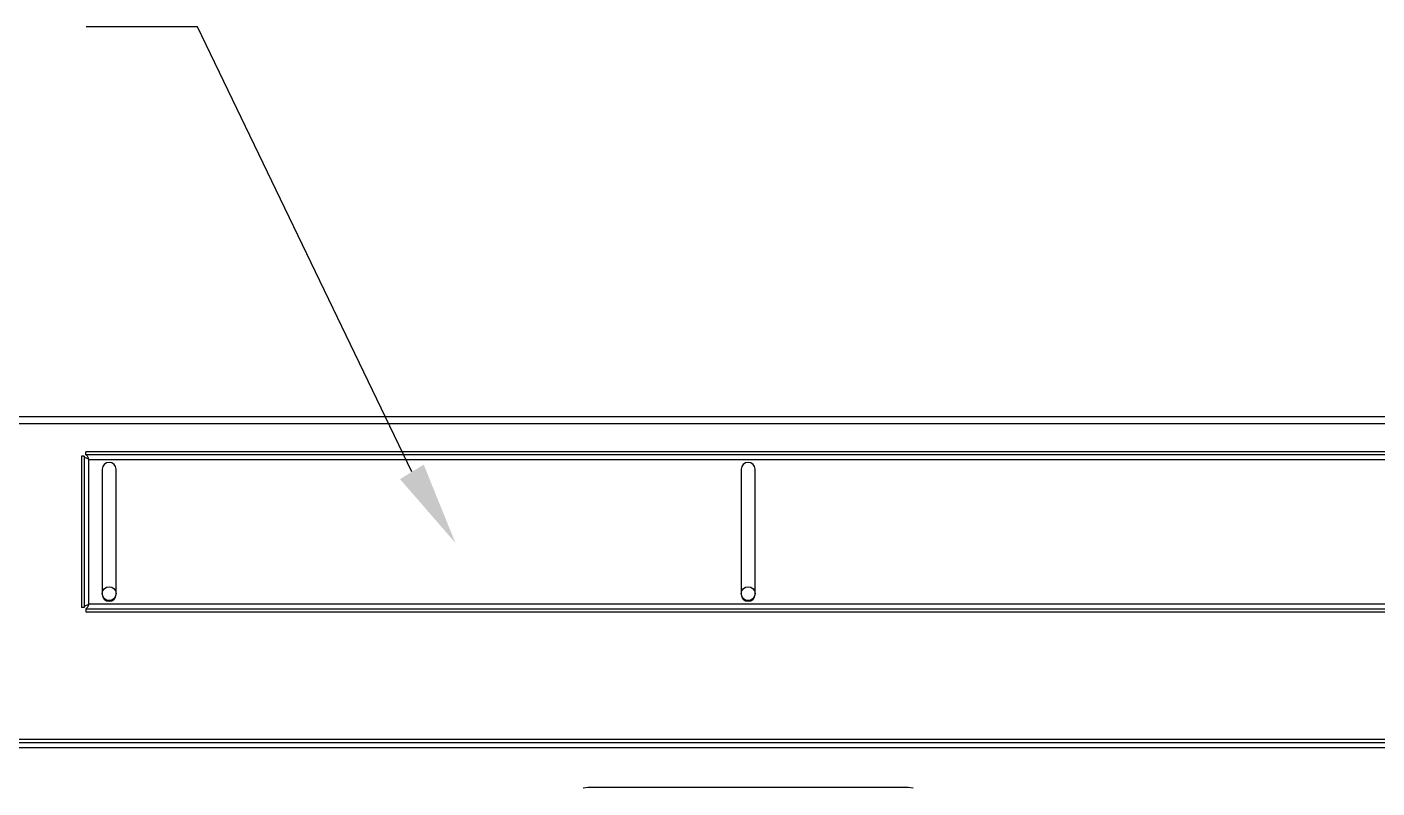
# Model space of a CAD drawing. Header units: inches. Extents: x 908 to 1218, y 494 to 690.
# Drawn here: x 967.12 to 991.42, y 575.19 to 588.89 of the extents above; entities that cross this region are included whole.
import ezdxf

# ---------------------------------------------------------------- set-up
doc = ezdxf.new("R2010")
doc.units = ezdxf.units.IN
doc.header["$MEASUREMENT"] = 0

msp = doc.modelspace()

# ---------------------------------------------------------------- linework, layer by layer
at = {"linetype": 'Continuous', "lineweight": 25}
for p, q in [((970.1878, 588.888), (968.1878, 588.888)), ((968.1878, 588.888), (968.1878, 588.888)), ((960.5984, 581.8793), (1079.5984, 581.8793)), ((1079.5984, 581.7463), (960.5984, 581.7463)), ((968.0984, 581.1601), (968.0984, 578.4408)), ((968.1484, 581.1601), (968.0984, 581.1601)), ((968.1484, 581.1601), (968.1484, 578.4408)), ((968.1763, 581.188), (968.1763, 581.238)), ((992.0206, 581.238), (968.1763, 581.238)), ((992.0206, 581.188), (968.1763, 581.188)), ((968.2314, 581.105), (991.9654, 581.105)), ((968.2314, 578.496), (968.2314, 581.105)), ((968.4734, 580.9255), (968.4734, 578.6755)), ((968.7234, 578.6755), (968.7234, 580.9255)), ((979.9734, 580.9255), (979.9734, 578.6755)), ((980.2234, 578.6755), (980.2234, 580.9255)), ((991.9654, 578.496), (968.2314, 578.496)), ((968.1484, 578.4408), (968.0984, 578.4408)), ((968.1763, 578.413), (968.1763, 578.363)), ((968.1763, 578.413), (992.0206, 578.413)), ((968.1763, 578.363), (992.0206, 578.363)), ((993.6911, 576.0632), (966.6853, 576.0632)), ((993.6911, 576.0002), (966.6853, 576.0002)), ((966.7612, 575.9172), (993.6152, 575.9172)), ((977.2209, 575.1995), (977.1305, 575.189)), ((982.976, 575.1995), (977.2209, 575.1995)), ((983.0664, 575.189), (982.976, 575.1995))]:
    msp.add_line(p, q, dxfattribs=at)
msp.add_lwpolyline([(974.0466, 580.8793), (970.1878, 588.888)], dxfattribs=at)
for centre in [(968.5984, 578.6882), (980.0984, 578.6882)]:
    msp.add_circle(centre, 0.125, dxfattribs=at)
for centre, start, end in [((968.5984, 580.9255), 0, 180), ((980.0984, 580.9255), 0, 180), ((968.5984, 578.6755), 180, 0), ((980.0984, 578.6755), 180, 0)]:
    msp.add_arc(centre, 0.125, start, end, dxfattribs=at)
for points, knots in [([(968.2314, 581.105), (968.2213, 581.1093), (968.201, 581.1178), (968.1746, 581.1307), (968.1559, 581.1436), (968.149, 581.1534), (968.1485, 581.1589), (968.1484, 581.1601)], [0, 0, 0, 0, 0.23320412, 0.4664972, 0.69976316, 0.93304216, 1, 1, 1, 1]), ([(968.1763, 581.188), (968.1806, 581.1869), (968.1892, 581.1847), (968.202, 581.1679), (968.2149, 581.1436), (968.2247, 581.1208), (968.2302, 581.1079), (968.2314, 581.105)], [0, 0, 0, 0, 0.2332227, 0.4664888, 0.6997676, 0.9330417, 1, 1, 1, 1]), ([(968.1484, 578.4408), (968.1495, 578.4451), (968.1517, 578.4537), (968.1685, 578.4665), (968.1929, 578.4794), (968.2156, 578.4892), (968.2285, 578.4947), (968.2314, 578.496)], [0, 0, 0, 0, 0.2332183, 0.4664938, 0.6997772, 0.933042, 1, 1, 1, 1]), ([(968.2314, 578.496), (968.2272, 578.4858), (968.2186, 578.4656), (968.2057, 578.4392), (968.1928, 578.4204), (968.183, 578.4135), (968.1775, 578.4131), (968.1763, 578.413)], [0, 0, 0, 0, 0.2332232, 0.4664909, 0.6997687, 0.9330419, 1, 1, 1, 1])]:
    msp.add_open_spline(points, degree=3, knots=knots, dxfattribs=at)
msp.add_solid([(974.2597, 581.01), (974.8303, 579.6004), (973.8334, 580.7487)], dxfattribs=at)

doc.saveas('drawing.dxf')
